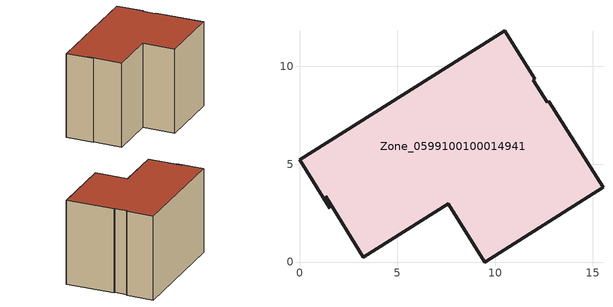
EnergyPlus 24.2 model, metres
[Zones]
Zone_0599100100014941
 floor ground (C_G): 0,5.23 10.49,11.81 12.03,9.36 11.94,9.3 12.67,8.17 12.75,8.22 15.52,3.82 9.46,0 7.61,2.97 3.27,0.25 1.34,3.37 1.55,2.76 z0
 wall outside (C_F): 7.61,2.97 9.46,0 15.52,3.82 12.75,8.22 12.67,8.17 11.94,9.3 12.03,9.36 10.49,11.81 0,5.23 1.55,2.76 1.34,3.37 3.27,0.25 7.61,2.97 z0:9.14
 roof outside (C_R): 1.34,3.37 3.27,0.25 7.61,2.97 9.46,0 15.52,3.82 12.75,8.22 12.67,8.17 11.94,9.3 12.03,9.36 10.49,11.81 0,5.23 1.55,2.76 z9.14
[BUILDING]
Pand.0599100100014941: North Axis=0; Terrain=City; Loads Convergence Tolerance Value=0.04; Temperature Convergence Tolerance Value=0.4; Solar Distribution=FullExterior; Maximum Number of Warmup Days=25; Minimum Number of Warmup Days=1
[Site:Location]
Rotterdam.The.Hague.AP_ZH_NLD Design_Conditions: Latitude=51.96; Longitude=4.45; Time Zone=1; Elevation=-4.5
[SITE:GROUNDTEMPERATURE:BUILDINGSURFACE]
18, 18, 18, 18, 18, 18, 18, 18, 18, 18, 18, 18
[MATERIAL] Thermal Absorptance=0.9; Solar Absorptance=0.7; Visible Absorptance=0.7
Name | Roughness | Thickness | Conductivity | Density | Specific Heat
G.TC.2015-2018 | MediumSmooth | 0.15 | 0.0428571 | 540 | 1210
F.TC.2015-2018 | Rough | 0.3 | 0.0666667 | 1920 | 840
R.TC.2015-2018 | MediumRough | 0.2 | 0.0333333 | 1500 | 1000
[CONSTRUCTION]
C_G: G.TC.2015-2018
C_F: F.TC.2015-2018
C_R: R.TC.2015-2018
[ZONE]
Zone_0599100100014941: Type=1; Multiplier=1; Ceiling Height=Autocalculate; Volume=Autocalculate; Floor Area=autocalculate; Part of Total Floor Area=Yes
[ZONEINFILTRATION:DESIGNFLOWRATE]
Infil_Zone_0599100100014941: Zone or ZoneList or Space or SpaceList=Zone_0599100100014941; Schedule=AlwaysOn; Design Flow Rate Calculation Method=Flow/Area; Flow Rate per Floor Area=0.0015; Constant Term Coefficient=1; Temperature Term Coefficient=0; Velocity Term Coefficient=0; Velocity Squared Term Coefficient=0
[HVACTEMPLATE:ZONE:IDEALLOADSAIRSYSTEM]
Zone_0599100100014941: Maximum Heating Supply Air Temperature=50; Minimum Cooling Supply Air Temperature=13; Maximum Heating Supply Air Humidity Ratio=0.0156; Minimum Cooling Supply Air Humidity Ratio=0.0077; Heating Limit=NoLimit; Cooling Limit=NoLimit; Dehumidification Control Type=ConstantSensibleHeatRatio; Cooling Sensible Heat Ratio=0.7; Dehumidification Setpoint=60; Humidification Control Type=None; Humidification Setpoint=30; Outdoor Air Method=None; Outdoor Air Flow Rate per Person=0.00944; Outdoor Air Flow Rate per Zone Floor Area=0; Outdoor Air Flow Rate per Zone=0; Demand Controlled Ventilation Type=None; Outdoor Air Economizer Type=NoEconomizer; Heat Recovery Type=None; Sensible Heat Recovery Effectiveness=0.7; Latent Heat Recovery Effectiveness=0.65
[ZONECONTROL:THERMOSTAT]
ThermostatControl_Zone_0599100100014941: Zone or ZoneList=Zone_0599100100014941; Control Type Schedule=DualSetpointControlType; Control 1=Thermostat_Zone_0599100100014941; Temperature Difference Between Cutout And Setpoint=0
[THERMOSTATSETPOINT:DUALSETPOINT]
Thermostat_Zone_0599100100014941: Heating Setpoint Temperature Schedule=HeatingSetpoint_Zone_0599100100014941; Cooling Setpoint Temperature Schedule=CoolingSetpoint_Zone_0599100100014941
[SCHEDULE:COMPACT]
HeatingSetpoint_Zone_0599100100014941: Through: 12/31, For: AllDays, Until: 24:00, 21
CoolingSetpoint_Zone_0599100100014941: Through: 12/31, For: AllDays, Until: 24:00, 24
DualSetpointControlType: Through: 12/31, For: AllDays, Until: 24:00, 4
AlwaysOn: Through: 12/31, For: AllDays, Until: 24:00, 1
